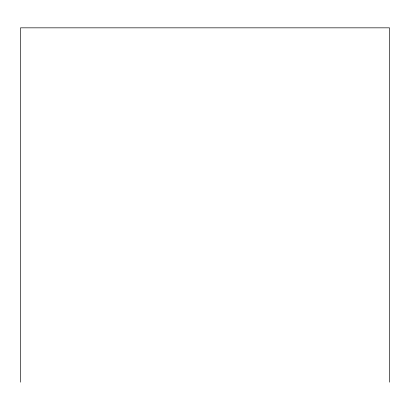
<?xml version="1.0" encoding="UTF-8"?>
<svg xmlns="http://www.w3.org/2000/svg" width="410" height="410" viewBox="0 0 410 410"><rect width="100%" height="100%" fill="white"/><g stroke="black" fill="none" stroke-linecap="round" stroke-linejoin="round"><path stroke-width="0.61" d="M389.5 382.166L389.5 27.834L20.5 27.834L20.5 382.166"/></g></svg>
